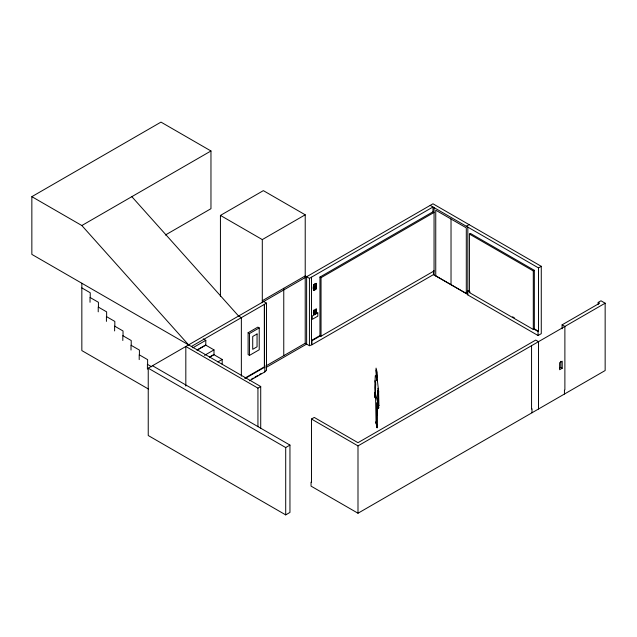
<?xml version="1.0" encoding="UTF-8"?>
<svg xmlns="http://www.w3.org/2000/svg" width="637" height="637" viewBox="0 0 637 637"><rect width="100%" height="100%" fill="white"/><g stroke="black" fill="none" stroke-linecap="round" stroke-linejoin="round"><path stroke-width="0.96" d="M377.9 388.244L377.964 402.91L375.464 393.945L375.655 381.34M377.908 390.935L378.593 408.134L378.402 403.794M376.045 422.626L376.188 421.654L376.801 426.702L376.045 422.626L376.204 421.989L376.857 426.288L376.722 402.735M378.792 407.513L378.609 408.094M377.048 376.626L377.184 380.663L376.172 376.387L375.297 375.711L374.739 387.742L375.281 394.016L375.631 384M374.803 392.281L375.185 397.743M377.335 414.926L377.852 402.385M315.387 311.859C314.981 313.738 314.224 311.007 315.387 312.114M314.758 310.856L314.909 311.612M376.897 425.508L377.104 427.897L376.722 426.583M377.152 377.518L377.208 372.573L376.053 368.114L376.172 376.387M314.344 288.266L315.036 285.663L315.952 287.59L314.344 288.266L315.952 287.59M314.559 288.394L315.259 285.79M314.662 311.095L314.758 311.477M314.789 312.17L314.933 312.64M315.299 311.023L314.662 311.469M378.704 407.059L378.282 407.497M376.069 422.912L376.77 425.285M314.853 311.804L315.204 310.665M314.853 310.808L315.387 310.912M315.156 312.512L314.614 312.313M376.706 425.5L376.801 426.702M260.716 428.112L260.716 386.524L31.85 254.386L31.85 196.666L160.986 122.113L210.966 150.977L210.966 208.697L165.373 235.021M31.85 196.666L81.839 225.53L210.966 150.977M220.434 296.444L220.434 215.417L263.352 190.638L305.219 214.804L305.219 343.271L265.733 366.068M220.434 215.417L262.301 239.584L305.219 214.804M152.49 365.726L289.954 445.088L289.954 512.427L285.702 514.887L148.238 435.525L148.238 368.186L432.977 203.792L541.275 266.322L541.275 333.661L538.066 335.516L467.391 294.708L467.391 290.703L469.803 291.595M191.371 346.488L266.521 303.148L266.521 370.487L264.451 371.69L264.841 371.912L264.841 367.103L264.403 366.848L244.775 378.187M467.821 227.122L467.821 294.461L433.455 274.611L311.947 344.76L309.439 345.708L309.439 278.369L432.977 207.001L432.977 211.81L319.957 277.055L319.957 335.58L311.469 340.477L311.947 340.755L320.435 335.858M192.868 347.802L205.799 340.333L205.799 345.143L197.175 350.119M319.957 277.055L321.04 277.684L434.06 212.432L432.977 211.81M196.968 350.016L205.592 345.039L213.992 349.888L213.992 354.698L209.684 357.19M313.723 284.739L316.247 283.393L316.247 288.776C311.923 294.007 312.361 282.916 316.247 283.393M313.723 290.13L316.247 288.776M204.509 355.366L213.992 349.888M248.119 332.729L257.842 327.115L259.227 327.92L259.227 349.761L249.513 355.374L248.119 354.57L248.119 332.729L249.513 333.525L259.227 327.92M209.477 357.078L213.785 354.594L222.186 359.443L222.186 364.253M217.878 361.935L222.186 359.443M313.723 310.315L316.247 308.961L316.247 312.974C310.824 319.241 315.044 303.069 313.81 314.375M313.723 314.328L316.247 312.974M466.3 226.239L469.079 224.638M534.339 328.851L533.296 329.456L469.421 292.574L469.421 234.058L470.464 233.453L534.339 270.327L534.339 328.851L538.504 331.256L538.504 267.922L430.198 205.393M245.205 378.434L264.841 367.103M266.274 367.374L306.62 344.084L306.62 276.745M319.957 335.58L321.04 336.209L434.06 270.956L433.455 270.606M251.599 379.055L253.311 378.067M255.015 377.08L257.579 375.607M259.283 374.62L260.987 373.632M249.473 380.783L264.841 371.912M185.821 386.102L185.821 346.488L257.937 388.124L260.716 386.524M466.642 293.378L466.3 293.577L466.3 227.839L435.748 210.202L435.748 275.94M469.421 292.574L470.026 292.224L467.391 290.703M467.391 294.708L467.821 294.461M469.421 234.058L533.296 270.932L534.339 270.327M538.504 267.922L541.275 266.322M598.207 304.375L598.207 302.4L600.986 300.791L605.15 303.196L605.15 370.535L357.994 513.231L311.047 486.127L311.047 482.121L311.477 482.368L311.477 419.035L314.256 417.434L357.994 442.683L535.725 340.07L538.504 341.679L538.504 409.018M148.238 368.186L285.702 447.548L289.954 445.088M533.902 329.098L538.066 331.511L538.504 331.256M562.105 328.803L562.105 324.846L599.592 303.196L598.207 302.4M311.477 419.035L357.994 445.892L605.15 303.196M559.525 368.178L560.823 367.43L562.216 368.226L562.216 361.211L559.612 362.716L559.612 369.731L562.216 368.226M314.758 311.597L315.291 311.716M376.762 377.47L376.204 376.602M562.105 324.846L564.884 326.447L564.884 389.78L564.446 390.027L564.446 394.032M512.61 316.812L514.314 317.791M435.748 275.813L466.3 293.45M311.517 277.175L311.517 344.513M309.439 278.369L305.219 275.932L262.301 300.712L266.521 303.148M316.247 308.961L316.159 312.926M305.219 343.271L309.439 345.708M203.275 338.876L205.799 340.333M81.839 287.908L90.239 292.757L90.239 297.567M151.606 366.769L147.41 364.34L147.41 369.149M148.548 389.103L81.839 350.589L81.839 283.25M376.045 370.033L376.985 376.778L376.897 376.276M131.827 196.666L238.58 316.024L241.359 317.624L241.359 376.188M81.839 225.53L188.592 344.88M376.061 422.108L375.527 394.12M377.184 380.663L376.156 376.348M376.825 426.376L377.168 427.578M377.892 390.879L378.728 392.01L377.271 379.676M375.655 384.095L374.97 380.759M377.008 425.938L377.096 426.376L377.176 413.907M378.848 405.403L378.927 405.96L378.593 391.866M375.241 393.849L375.201 397.87L374.89 394.797M560.823 361.29L560.823 367.43M538.066 331.511L538.066 335.516M533.296 270.932L533.296 329.456M531.991 412.776L531.991 408.763L531.561 409.018L531.561 345.684M451.028 219.024L451.028 284.628M434.06 207.622L434.06 274.969M433.455 271.41L433.455 274.611M357.994 445.892L357.994 513.231M321.04 277.684L321.04 336.209M316.159 283.338L316.159 288.728M313.81 284.795L313.81 290.185M311.947 340.755L311.947 344.76M285.702 447.548L285.702 514.887M283.76 288.322L283.76 355.661M264.451 367.724L264.403 304.319L264.403 366.848M262.301 239.584L262.301 302.686M257.937 388.124L257.937 426.75M249.513 333.525L249.513 355.374M147.617 364.452L147.617 359.642L139.208 354.785L139.208 359.602M139.415 354.897L139.415 350.087L131.015 345.238L131.015 350.047M131.222 345.342L131.222 340.532L122.822 335.683L122.822 340.492M123.029 335.787L123.029 330.977L114.62 326.128L114.62 330.937M114.827 326.232L114.827 321.422L106.427 316.573L106.427 321.382M106.634 316.677L106.634 311.867L98.225 307.018L98.225 311.827M98.432 307.122L98.432 302.312L90.032 297.463L90.032 302.272M257.053 333.979L252.714 336.479L252.714 349.307L257.053 346.807L257.053 333.979M317.807 312.823L312.249 316.024L312.249 319.352L317.807 316.151L317.807 312.823"/></g></svg>
